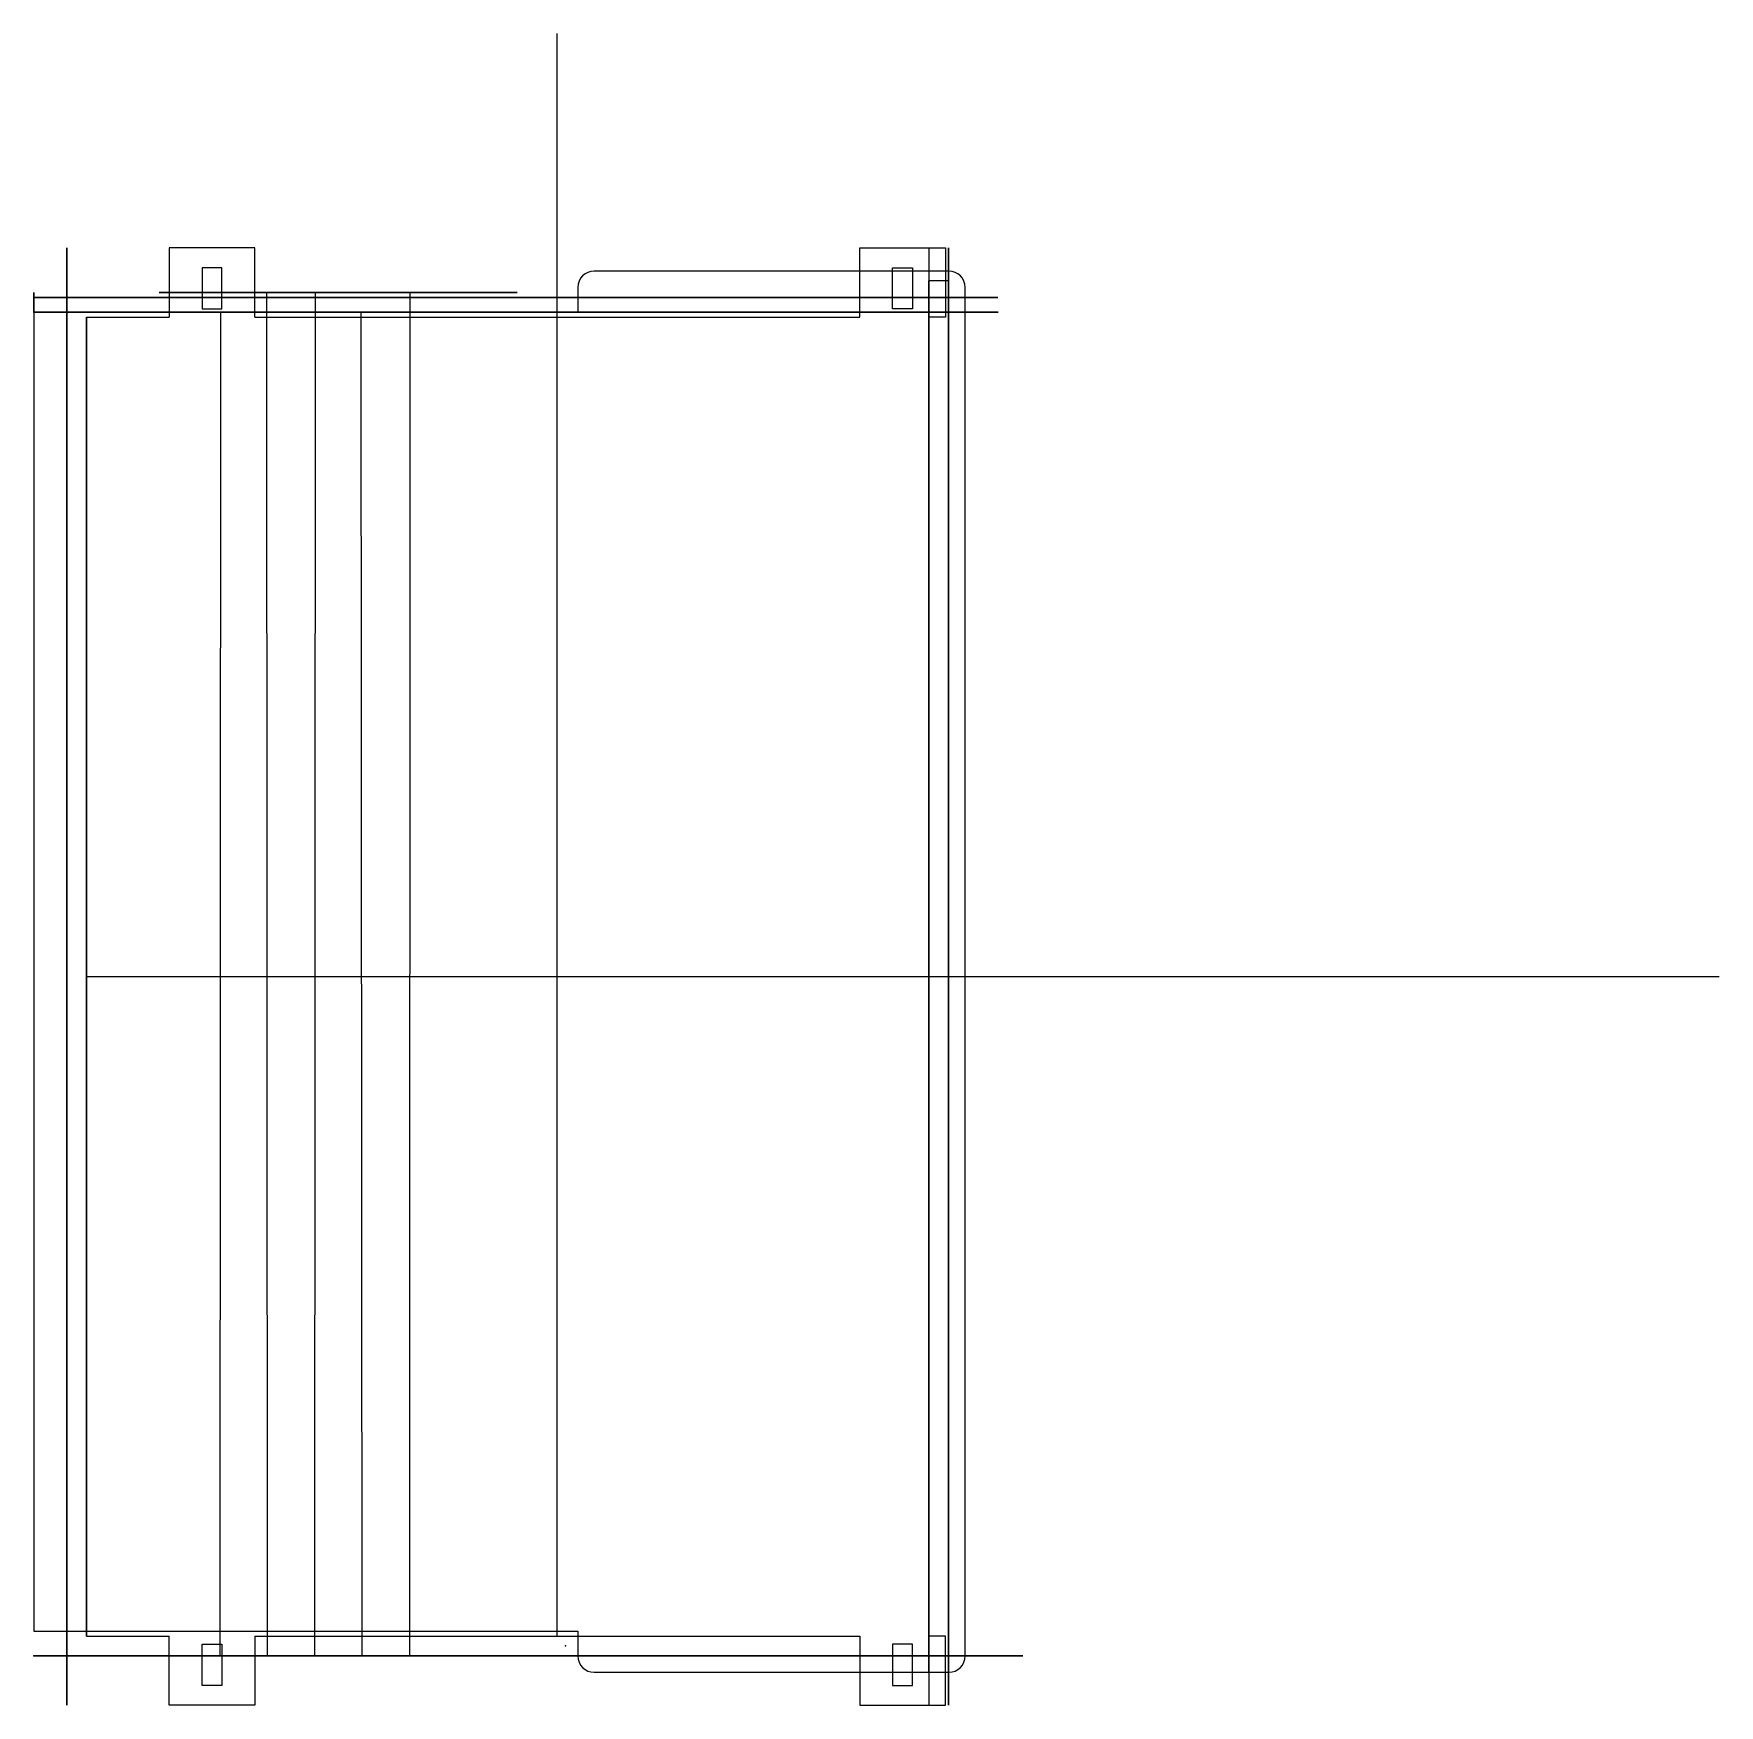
# Model space of a CAD drawing. Header units: centimetres. Extents: x 0 to 102, y -3 to 98.
import ezdxf

# ---------------------------------------------------------------- set-up
doc = ezdxf.new("R2010")
doc.units = ezdxf.units.CM
doc.header["$MEASUREMENT"] = 0
for name, color, linetype in [('botn_Sketch1', 7, 'Continuous'), ('bracing_Sketch1', 7, 'Continuous'), ('frae_rack_12mm_v8 v1_Sketch11', 7, 'Continuous'), ('frae_rack_12mm_v8 v1_Sketch12', 7, 'Continuous'), ('frae_rack_12mm_v8 v1_Sketch13', 7, 'Continuous'), ('frontside_Sketch1', 7, 'Continuous'), ('lok_Sketch1', 7, 'Continuous'), ('pvc_Sketch1', 7, 'Continuous'), ('pvc_Sketch2', 7, 'Continuous'), ('side1 (1)_Sketch1', 7, 'Continuous'), ('side1 (1)_Sketch2', 7, 'Continuous'), ('side1 (1)_Sketch3', 7, 'Continuous'), ('side1_Sketch1', 7, 'Continuous'), ('side1_Sketch2', 7, 'Continuous'), ('side1_Sketch3', 7, 'Continuous')]:
    doc.layers.add(name, color=color, linetype=linetype)

# ---------------------------------------------------------------- blocks, each defined once
blk = doc.blocks.new('side1')
at = {"layer": 'side1_Sketch1'}
for p, q in [((0, 0), (0, 0, 203.75)), ((60, 0), (0, 0)), ((5, 0), (8, 0, 3)), ((6.25, 0, 210), (14.27, 0, 210)), ((8, 0, 3), (51, 0, 3)), ((21.49, 0, 193), (14.28, 0, 184.41)), ((14.28, 0, 184.41), (15.21, 0, 183.63)), ((15.21, 0, 183.63), (21.64, 0, 191.3)), ((20.5, 0, 204.29), (21.49, 0, 193)), ((21.64, 0, 191.3), (33.12, 0, 60)), ((33.12, 0, 60), (54.29, 0, 60)), ((51, 0, 3), (54, 0)), ((54.29, 0, 60), (54.29, 0, 30)), ((54.29, 0, 30), (55.5, 0, 30)), ((55.5, 0, 30), (55.5, 0, 60)), ((55.5, 0, 60), (56.5, 0, 60)), ((58.5, 0, 58), (58.5, 0)), ((58.5, 0), (60, 0))]:
    blk.add_line(p, q, dxfattribs=at)
at = {"layer": 'side1_Sketch1', "extrusion": (0, 1, 0)}
for centre in [(-10.25, 52.5), (-11.29, 200.5), (-14.17, 167.62), (-17.05, 134.75), (-19.92, 101.88), (-22.8, 69)]:
    blk.add_circle(centre, 6.5, dxfattribs=at)
for centre, radius, start, end in [((-6.25, 203.75), 6.25, 0, 90), ((-14.27, 203.75), 6.25, 90, 175), ((-56.5, 58), 2, 90, 180)]:
    blk.add_arc(centre, radius, start, end, dxfattribs=at)
at = {"layer": 'side1_Sketch1'}
for p in [(0, 0), (0, 0, 210), (20, 0, 210), (58.5, 0, 60)]:
    blk.add_point(p, dxfattribs=at)
at = {"layer": 'side1_Sketch2'}
for p, q in [((3.2, 0, 1.87), (2, 0, 1.87)), ((2, 0, 1.87), (2, 0, 7.07)), ((2, 0, 13.07), (3.2, 0, 13.07)), ((2, 0, 13.07), (2, 0, 18.27)), ((3.2, 0, 7.07), (2, 0, 7.07)), ((2, 0, 7.07), (2, 0, 1.87)), ((2, 0, 7.07), (3.2, 0, 7.07)), ((3.2, 0, 18.27), (2, 0, 18.27)), ((2, 0, 1.87), (3.2, 0, 1.87)), ((2, 0, 18.27), (3.2, 0, 18.27)), ((2, 0, 18.27), (2, 0, 13.07)), ((3.2, 0, 13.07), (2, 0, 13.07)), ((3.2, 0, 1.87), (3.2, 0, 7.07)), ((3.2, 0, 18.27), (3.2, 0, 13.07)), ((3.2, 0, 7.07), (3.2, 0, 1.87)), ((3.2, 0, 13.07), (3.2, 0, 18.27))]:
    blk.add_line(p, q, dxfattribs=at)
blk.add_point((0, 0), dxfattribs=at)
at = {"layer": 'side1_Sketch3'}
for p, q in [((2, 0, 193.27), (2, 0, 188.07)), ((3.2, 0, 182.07), (2, 0, 182.07)), ((2, 0, 188.07), (3.2, 0, 188.07)), ((2, 0, 182.07), (2, 0, 176.87)), ((3.2, 0, 193.27), (2, 0, 193.27)), ((2, 0, 176.87), (3.2, 0, 176.87)), ((3.2, 0, 176.87), (3.2, 0, 182.07)), ((3.2, 0, 188.07), (3.2, 0, 193.27))]:
    blk.add_line(p, q, dxfattribs=at)
blk.add_point((0, 0), dxfattribs=at)
blk = doc.blocks.new('side1(1)')
at = {"layer": 'side1 (1)_Sketch1'}
for p, q in [((54, 0), (0, 0)), ((0, 0), (0, 0, 203.75)), ((6.8, 0, 1.8), (5, 0)), ((6.25, 0, 210), (14.27, 0, 210)), ((6.25, 0, 210), (14.27, 0, 210)), ((52.2, 0, 1.8), (6.8, 0, 1.8)), ((21.49, 0, 193), (14.1, 0, 184.19)), ((14.1, 0, 184.19), (15.24, 0, 183.23)), ((15.24, 0, 183.23), (21.67, 0, 190.89)), ((20.5, 0, 204.29), (21.49, 0, 193)), ((21.67, 0, 190.89), (33.12, 0, 60)), ((33.12, 0, 60), (54.29, 0, 60)), ((54, 0), (52.2, 0, 1.8)), ((58.5, 0), (54, 0)), ((54.29, 0, 60), (54.29, 0, 30)), ((54.29, 0, 30), (55.5, 0, 30)), ((55.5, 0, 60), (56.5, 0, 60)), ((55.5, 0, 30), (55.5, 0, 60)), ((58.5, 0, 58), (58.5, 0))]:
    blk.add_line(p, q, dxfattribs=at)
at = {"layer": 'side1 (1)_Sketch1', "extrusion": (0, 1, 0)}
for centre in [(-10.25, 52.5), (-11.34, 200), (-14.11, 168.32), (-17.07, 134.45), (-19.86, 102.58), (-22.83, 68.7)]:
    blk.add_circle(centre, 6.5, dxfattribs=at)
for centre, radius, start, end in [((-6.25, 203.75), 6.25, 0, 90), ((-14.27, 203.75), 6.25, 90, 175), ((-56.5, 58), 2, 90, 180)]:
    blk.add_arc(centre, radius, start, end, dxfattribs=at)
at = {"layer": 'side1 (1)_Sketch1'}
for p in [(0, 0, 210), (0, 0), (20, 0, 210)]:
    blk.add_point(p, dxfattribs=at)
at = {"layer": 'side1 (1)_Sketch2'}
for p, q in [((2, 0.9, 18.27), (3.2, 0.9, 18.27)), ((3.2, 0.9, 13.07), (2, 0.9, 13.07)), ((2, 0.9, 13.07), (2, 0.9, 18.27)), ((2, 0.9, 7.07), (3.2, 0.9, 7.07)), ((3.2, 0.9, 1.87), (2, 0.9, 1.87)), ((2, 0.9, 1.87), (2, 0.9, 7.07)), ((3.2, 0.9, 7.07), (3.2, 0.9, 1.87)), ((3.2, 0.9, 18.27), (3.2, 0.9, 13.07))]:
    blk.add_line(p, q, dxfattribs=at)
blk.add_point((0, 0.9), dxfattribs=at)
at = {"layer": 'side1 (1)_Sketch3'}
for p, q in [((2, 0.9, 182.07), (3.2, 0.9, 182.07)), ((2, 0.9, 188.07), (2, 0.9, 193.27)), ((3.2, 0.9, 188.07), (2, 0.9, 188.07)), ((3.2, 0.9, 176.87), (2, 0.9, 176.87)), ((2, 0.9, 193.27), (3.2, 0.9, 193.27)), ((2, 0.9, 176.87), (2, 0.9, 182.07)), ((3.2, 0.9, 182.07), (3.2, 0.9, 176.87)), ((3.2, 0.9, 193.27), (3.2, 0.9, 188.07))]:
    blk.add_line(p, q, dxfattribs=at)
blk.add_point((0, 0.9), dxfattribs=at)
blk = doc.blocks.new('frontside')
at = {"layer": 'frontside_Sketch1'}
for p, q in [((54.29, 85.4, 58), (54.29, 85.4)), ((54.29, 85.4), (54.29, 82.4)), ((54.29, -1, 60), (54.29, 83.4, 60)), ((54.29, 82.4, 30), (54.29, 81.2, 30)), ((54.29, 82.4), (54.29, 82.4, 30)), ((54.29, 81.2), (54.29, 1.2)), ((54.29, 81.2, 30), (54.29, 81.2)), ((54.29, 1.2, 60), (54.29, 0, 60)), ((54.29, 1.2), (54.29, 1.2, 30)), ((54.29, 0, 30), (54.29, 1.2, 30)), ((54.29, 1.2, 30), (54.29, 0, 30)), ((54.29, 0, 30), (54.29, 0)), ((54.29, 0), (54.29, -3)), ((54.29, -3), (54.29, -3, 58))]:
    blk.add_line(p, q, dxfattribs=at)
at = {"layer": 'frontside_Sketch1', "extrusion": (1, 0, 2e-16)}
for centre, start, end in [((83.4, 58, 54.29), 0, 90), ((-1, 58, 54.29), 90, 180)]:
    blk.add_arc(centre, 2, start, end, dxfattribs=at)
at = {"layer": 'frontside_Sketch1'}
blk.add_point((54.29, 0), dxfattribs=at)
blk = doc.blocks.new('pvc')
at = {"layer": 'pvc_Sketch1'}
for p, q in [((0, 81.5, 203.75), (0, 82.7, 203.75)), ((0, 82.7, 203.75), (0, 82.7)), ((0, 82.7), (0, 81.5)), ((0, 81.5), (0, 81.5, 203.75))]:
    blk.add_line(p, q, dxfattribs=at)
for p in [(11.34, 81.5, 200), (0, 0), (11.29, 0, 200.5)]:
    blk.add_point(p, dxfattribs=at)
at = {"layer": 'pvc_Sketch2'}
for p, q in [((14.17, 0, 167.63), (14.13, 82.7, 168.12)), ((17.05, 0, 134.7), (17.09, 82.7, 134.2)), ((22.8, 0, 69), (22.83, 82.7, 68.7)), ((11.3, 0, 200.5), (11.34, 81.5, 200)), ((19.92, 0, 101.88), (19.86, 81.5, 102.58))]:
    blk.add_line(p, q, dxfattribs=at)
at = {"layer": 'pvc_Sketch2', "extrusion": (-0.00061584, 1, -1.01395e-11)}
for centre in [(-14.16, 168.33, 82.69), (-22.88, 68.7, 82.69), (-14.17, 167.62, -0.01), (-22.8, 69, -0.01)]:
    blk.add_circle(centre, 6.5, dxfattribs=at)
at = {"layer": 'pvc_Sketch2'}
for p in [(11.34, 81.5, 200), (19.86, 81.5, 102.58), (19.92, 0, 101.88)]:
    blk.add_point(p, dxfattribs=at)
blk = doc.blocks.new('lok')
at = {"layer": 'lok_Sketch1'}
for p, q in [((55.5, 84, 60), (34, 84, 60)), ((33, 83, 60), (33, 81.5, 60)), ((54.29, 83.4, 60), (54.29, -1, 60)), ((55.49, 83.4, 60), (54.29, 83.4, 60)), ((55.49, -1, 60), (55.49, 83.4, 60)), ((56.5, 0, 60), (56.5, 83, 60)), ((0, 81.5, 60), (0, 1.5, 60)), ((33, 81.5, 60), (0, 81.5, 60)), ((0, 1.5, 60), (33, 1.5, 60)), ((33, 1.5, 60), (33, 0, 60)), ((34, -1, 60), (55.5, -1, 60)), ((54.29, -1, 60), (55.49, -1, 60))]:
    blk.add_line(p, q, dxfattribs=at)
for centre, start, end in [((34, 83, 60), 90, 180), ((55.5, 83, 60), 0, 90), ((34, 0, 60), 180, 270), ((55.5, 0, 60), 270, 0)]:
    blk.add_arc(centre, 1, start, end, dxfattribs=at)
blk.add_point((0, 0, 60), dxfattribs=at)
blk = doc.blocks.new('bracing')
at = {"layer": 'bracing_Sketch1'}
for p, q in [((2, 81.2, 18.27), (2, 85.4, 18.27)), ((2, 85.4, 13.07), (2, 81.2, 13.07)), ((2, 85.4, 7.07), (2, 85.4, 1.87)), ((2, 85.4, 1.87), (2, 81.2, 1.87)), ((2, 81.2, 7.07), (2, 85.4, 7.07)), ((2, 85.4, 18.27), (2, 85.4, 13.07)), ((2, 84.2, 3.87), (2, 84.2, 5.07)), ((2, 84.2, 5.07), (2, 81.7, 5.07)), ((2, 84.2, 16.27), (2, 84.2, 15.07)), ((2, 84.2, 15.07), (2, 81.7, 15.07)), ((2, 81.7, 16.27), (2, 84.2, 16.27)), ((2, 81.7, 3.87), (2, 84.2, 3.87)), ((2, 82.4, 0), (2, 82.4, 203.75)), ((2, 81.7, 15.07), (2, 81.7, 16.27)), ((2, 81.7, 5.07), (2, 81.7, 3.87)), ((2, 81.2, 13.07), (2, 81.2, 7.07)), ((2, 1.2, 19.27), (2, 81.2, 19.27)), ((2, 81.2, 19.27), (2, 81.2, 18.27)), ((2, 81.2, 10.07), (2, 1.2, 10.07)), ((2, 81.2, 1.87), (2, 81.2, 0.87)), ((2, 81.2, 0.87), (2, 1.2, 0.87)), ((2, 78.6, 15.67), (2, 78.6, 4.47)), ((2, 41.2, 19.27), (2, 41.2, 0.87)), ((2, 3.8, 15.67), (2, 3.8, 4.47)), ((2, -3, 18.27), (2, 1.2, 18.27)), ((2, 1.2, 18.27), (2, 1.2, 19.27)), ((2, 1.2, 0.87), (2, 1.2, 1.87)), ((2, 1.2, 1.87), (2, -3, 1.87)), ((2, -3, 7.07), (2, 1.2, 7.07)), ((2, 1.2, 7.07), (2, 1.2, 13.07)), ((2, 1.2, 13.07), (2, -3, 13.07)), ((2, 0.7, 15.07), (2, 0.7, 16.27)), ((2, 0.7, 5.07), (2, 0.7, 3.87)), ((2, 0.7, 3.87), (2, -1.8, 3.87)), ((2, -1.8, 15.07), (2, 0.7, 15.07)), ((2, 0.7, 16.27), (2, -1.8, 16.27)), ((2, -1.8, 5.07), (2, 0.7, 5.07)), ((2, -1.8, 16.27), (2, -1.8, 15.07)), ((2, -1.8, 3.87), (2, -1.8, 5.07)), ((2, -3, 1.87), (2, -3, 7.07)), ((2, -3, 13.07), (2, -3, 18.27))]:
    blk.add_line(p, q, dxfattribs=at)
blk.add_point((2, 0.6, 101.88), dxfattribs=at)
blk = doc.blocks.new('botn')
at = {"layer": 'botn_Sketch1'}
for p, q in [((31.75, 1.2, 1.87), (31.75, 98.4, 1.87)), ((8.2, 85.4, 1.87), (8.2, 81.2, 1.87)), ((13.4, 85.4, 1.87), (8.2, 85.4, 1.87)), ((13.4, 81.2, 1.87), (13.4, 85.4, 1.87)), ((50.1, 85.4, 1.87), (55.3, 85.4, 1.87)), ((50.1, 81.2, 1.87), (50.1, 85.4, 1.87)), ((55.3, 85.4, 1.87), (55.3, 81.2, 1.87)), ((10.2, 84.2, 1.87), (10.2, 81.7, 1.87)), ((11.4, 84.2, 1.87), (10.2, 84.2, 1.87)), ((11.4, 81.7, 1.87), (11.4, 84.2, 1.87)), ((52.1, 81.7, 1.87), (52.1, 84.2, 1.87)), ((52.1, 84.2, 1.87), (53.3, 84.2, 1.87)), ((53.3, 84.2, 1.87), (53.3, 81.7, 1.87)), ((3.2, 81.2, 1.87), (3.2, 1.2, 1.87)), ((3.2, 1.2, 1.87), (3.2, 81.2, 1.87)), ((3.2, 81.2, 1.87), (8.2, 81.2, 1.87)), ((10.2, 81.7, 1.87), (11.4, 81.7, 1.87)), ((13.4, 81.2, 1.87), (50.1, 81.2, 1.87)), ((53.3, 81.7, 1.87), (52.1, 81.7, 1.87)), ((54.29, 1.2, 1.87), (54.29, 81.2, 1.87)), ((54.29, 81.2, 1.87), (54.29, 1.2, 1.87)), ((55.3, 81.2, 1.87), (54.29, 81.2, 1.87)), ((3.2, 41.2, 1.87), (102.25, 41.2, 1.87)), ((3.2, 1.2, 1.87), (8.2, 1.2, 1.87)), ((8.2, -3, 1.87), (8.2, 1.2, 1.87)), ((13.4, 1.2, 1.87), (13.4, -3, 1.87)), ((13.4, 1.2, 1.87), (50.1, 1.2, 1.87)), ((50.1, 1.2, 1.87), (50.1, -3, 1.87)), ((55.3, 1.2, 1.87), (54.29, 1.2, 1.87)), ((55.3, -3, 1.87), (55.3, 1.2, 1.87)), ((10.2, -1.8, 1.87), (10.2, 0.7, 1.87)), ((10.2, 0.7, 1.87), (11.4, 0.7, 1.87)), ((11.4, 0.7, 1.87), (11.4, -1.8, 1.87)), ((52.1, 0.7, 1.87), (52.1, -1.8, 1.87)), ((53.3, 0.7, 1.87), (52.1, 0.7, 1.87)), ((53.3, -1.8, 1.87), (53.3, 0.7, 1.87)), ((11.4, -1.8, 1.87), (10.2, -1.8, 1.87)), ((52.1, -1.8, 1.87), (53.3, -1.8, 1.87)), ((13.4, -3, 1.87), (8.2, -3, 1.87)), ((50.1, -3, 1.87), (55.3, -3, 1.87))]:
    blk.add_line(p, q, dxfattribs=at)
blk.add_point((32.25, 0.6, 1.87), dxfattribs=at)

msp = doc.modelspace()

# ---------------------------------------------------------------- linework, layer by layer
at = {"layer": 'frae_rack_12mm_v8 v1_Sketch11'}
for p, q in [((0, 0, 203.75), (0, 0)), ((0, 0), (5, 0)), ((2, 0, 176.87), (2, 0, 182.07)), ((3.2, 0, 176.87), (2, 0, 176.87)), ((2, 0, 13.07), (2, 0, 18.27)), ((2, 0, 193.27), (3.2, 0, 193.27)), ((3.2, 0, 13.07), (2, 0, 13.07)), ((2, 0, 188.07), (2, 0, 193.27)), ((2, 0, 1.87), (2, 0, 7.07)), ((2, 0, 18.27), (3.2, 0, 18.27)), ((2, 0, 182.07), (3.2, 0, 182.07)), ((3.2, 0, 1.87), (2, 0, 1.87)), ((2, 0, 7.07), (3.2, 0, 7.07)), ((3.2, 0, 188.07), (2, 0, 188.07)), ((3.2, 0, 7.07), (3.2, 0, 1.87)), ((3.2, 0, 193.27), (3.2, 0, 188.07)), ((3.2, 0, 18.27), (3.2, 0, 13.07)), ((3.2, 0, 182.07), (3.2, 0, 176.87)), ((5, 0), (8, 0, 3)), ((14.27, 0, 210), (6.25, 0, 210)), ((8, 0, 3), (51, 0, 3)), ((14.28, 0, 184.41), (21.49, 0, 193)), ((15.21, 0, 183.63), (14.28, 0, 184.41)), ((21.64, 0, 191.3), (15.21, 0, 183.63)), ((21.49, 0, 193), (20.5, 0, 204.29)), ((33.12, 0, 60), (21.64, 0, 191.3)), ((54.29, 0, 60), (33.12, 0, 60)), ((51, 0, 3), (54, 0)), ((54, 0), (58.5, 0)), ((55.5, 0, 30), (54.29, 0, 30)), ((54.29, 0, 30), (54.29, 0, 60)), ((55.5, 0, 60), (55.5, 0, 30)), ((56.5, 0, 60), (55.5, 0, 60)), ((58.5, 0), (58.5, 0, 58))]:
    msp.add_line(p, q, dxfattribs=at)
at = {"layer": 'frae_rack_12mm_v8 v1_Sketch11', "extrusion": (0, -1, 0)}
for centre in [(10.25, 52.5), (11.29, 200.5), (14.17, 167.62), (17.05, 134.75), (19.92, 101.88), (22.8, 69)]:
    msp.add_circle(centre, 6.5, dxfattribs=at)
for centre, radius, start, end in [((6.25, 203.75), 6.25, 90, 180), ((14.27, 203.75), 6.25, 5, 90), ((56.5, 58), 2, 0, 90)]:
    msp.add_arc(centre, radius, start, end, dxfattribs=at)
at = {"layer": 'frae_rack_12mm_v8 v1_Sketch11'}
msp.add_point((0, 0), dxfattribs=at)
at = {"layer": 'frae_rack_12mm_v8 v1_Sketch12'}
for p, q in [((4.99, 82.4, 0), (-0.01, 82.4, 0)), ((-0.01, 82.4, 0), (-0.01, 82.4, 203.75)), ((2, 82.4, 193.27), (2, 82.4, 188.07)), ((3.2, 82.4, 182.07), (2, 82.4, 182.07)), ((2, 82.4, 182.07), (2, 82.4, 176.87)), ((3.2, 82.4, 193.27), (2, 82.4, 193.27)), ((2, 82.4, 188.07), (3.2, 82.4, 188.07)), ((3.2, 82.4, 18.27), (2, 82.4, 18.27)), ((2, 82.4, 7.07), (2, 82.4, 1.87)), ((2, 82.4, 1.87), (3.2, 82.4, 1.87)), ((2, 82.4, 13.07), (3.2, 82.4, 13.07)), ((2, 82.4, 18.27), (2, 82.4, 13.07)), ((2, 82.4, 176.87), (3.2, 82.4, 176.87)), ((3.2, 82.4, 7.07), (2, 82.4, 7.07)), ((3.2, 82.4, 188.07), (3.2, 82.4, 193.27)), ((3.2, 82.4, 176.87), (3.2, 82.4, 182.07)), ((3.2, 82.4, 13.07), (3.2, 82.4, 18.27)), ((3.2, 82.4, 1.87), (3.2, 82.4, 7.07)), ((6.79, 82.4, 1.8), (4.99, 82.4, 0)), ((6.24, 82.4, 210), (14.26, 82.4, 210)), ((52.19, 82.4, 1.8), (6.79, 82.4, 1.8)), ((14.09, 82.4, 184.19), (15.23, 82.4, 183.23)), ((21.48, 82.4, 193), (14.09, 82.4, 184.19)), ((15.23, 82.4, 183.23), (21.66, 82.4, 190.89)), ((20.49, 82.4, 204.29), (21.48, 82.4, 193)), ((21.66, 82.4, 190.89), (33.11, 82.4, 60)), ((33.11, 82.4, 60), (54.28, 82.4, 60)), ((53.99, 82.4, 0), (52.19, 82.4, 1.8)), ((58.49, 82.4, 0), (53.99, 82.4, 0)), ((54.28, 82.4, 60), (54.28, 82.4, 30)), ((54.28, 82.4, 30), (55.49, 82.4, 30)), ((55.49, 82.4, 30), (55.49, 82.4, 60)), ((55.49, 82.4, 60), (56.49, 82.4, 60)), ((58.49, 82.4, 58), (58.49, 82.4, 0))]:
    msp.add_line(p, q, dxfattribs=at)
at = {"layer": 'frae_rack_12mm_v8 v1_Sketch12', "extrusion": (0, 1, 0)}
for centre in [(-10.24, 52.5, 82.4), (-11.33, 200, 82.4), (-14.1, 168.33, 82.4), (-17.06, 134.45, 82.4), (-19.85, 102.58, 82.4), (-22.82, 68.7, 82.4)]:
    msp.add_circle(centre, 6.5, dxfattribs=at)
for centre, radius, start, end in [((-6.24, 203.75, 82.4), 6.25, 0, 90), ((-14.26, 203.75, 82.4), 6.25, 90, 175), ((-56.49, 58, 82.4), 2, 90, 180)]:
    msp.add_arc(centre, radius, start, end, dxfattribs=at)
at = {"layer": 'frae_rack_12mm_v8 v1_Sketch12'}
msp.add_point((0, 82.4), dxfattribs=at)
at = {"layer": 'frae_rack_12mm_v8 v1_Sketch13'}
for p, q in [((55.49, 85.4), (55.49, 85.4, 58)), ((55.49, 82.4), (55.49, 85.4)), ((55.49, 83.4, 60), (55.49, -1, 60)), ((55.49, 82.4, 30), (55.49, 82.4)), ((55.49, 81.2, 30), (55.49, 82.4, 30)), ((55.49, 1.2), (55.49, 81.2)), ((55.49, 81.2), (55.49, 81.2, 30)), ((55.49, 1.2, 30), (55.49, 1.2)), ((55.49, 0, 30), (55.49, 1.2, 30)), ((55.49, 0), (55.49, 0, 30)), ((55.49, -3), (55.49, 0)), ((55.49, -3, 58), (55.49, -3))]:
    msp.add_line(p, q, dxfattribs=at)
at = {"layer": 'frae_rack_12mm_v8 v1_Sketch13', "extrusion": (1, 0, 2e-16)}
for centre, start, end in [((83.4, 58, 55.49), 0, 90), ((-1, 58, 55.49), 90, 180)]:
    msp.add_arc(centre, 2, start, end, dxfattribs=at)
at = {"layer": 'frae_rack_12mm_v8 v1_Sketch13'}
msp.add_point((55.49, 0), dxfattribs=at)

# ---------------------------------------------------------------- block references
for name, p in [('botn', (0, 0)), ('bracing', (0, 0)), ('bracing', (0, 0, 175)), ('frontside', (0, 0)), ('lok', (0, 0)), ('pvc', (0, 0)), ('side1(1)', (0, 81.5)), ('side1', (0, 0))]:
    msp.add_blockref(name, p)

doc.saveas('drawing.dxf')
